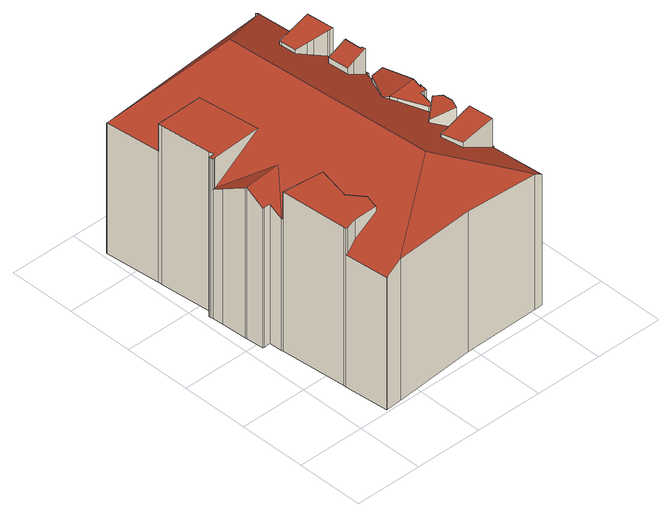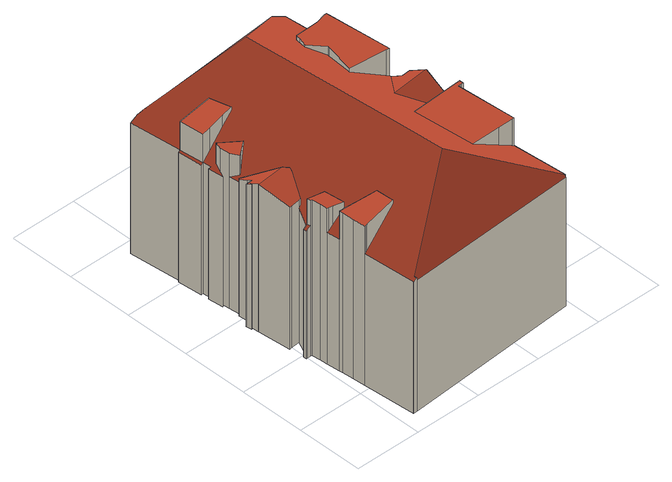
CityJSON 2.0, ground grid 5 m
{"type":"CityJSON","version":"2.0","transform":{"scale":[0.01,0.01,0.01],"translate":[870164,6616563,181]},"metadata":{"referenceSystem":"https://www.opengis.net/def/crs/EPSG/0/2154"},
"CityObjects":{
"building1":{"type":"Building","attributes":{"ArrDissolve-LoD12.global_elevation_50p":193.49,"ArrDissolve-LoD12.global_elevation_70p":194.02,"ArrDissolve-LoD12.global_elevation_max":196.59,"ArrDissolve-LoD12.global_elevation_min":181.07,"DataCoverageCalc.data_coverage":0.924,"LASInPolygons.ground_elevations":181.06,"OGRLoader.commune":"71263","OGRLoader.type":"01","PC2MeshQuality-LoD12.mesh_error_f":1.27,"PC2MeshQuality-LoD13.mesh_error_f":1.27,"PC2MeshQuality-LoD22.mesh_error_f":0.155,"Validator-LoD12.errors":"[]","Validator-LoD13.errors":"[]","Validator-LoD22.errors":"[]"},"children":["building1-1"]},
"building1-1":{"type":"BuildingPart","parents":["building1"],"geometry":[{"type":"Solid","lod":"2.2","boundaries":[[[[0,1,2,3,4,5,6,7,8,9,10,11,12,13,14,15,16,17,18,19,20,21,22,23,24,25,26,27,28,29,30,31,32,33,34,35,36,37,38,39,40,41,42,43,44,45,46,47,48,49,50,51,52,53,54,55,56,57,58,59,60,61,62,63,64,65,66,67,68]],[[69,70,71,72]],[[73,50,49,74]],[[75,76,77,78]],[[79,56,55,80,81]],[[82,33,32,83]],[[84,30,29,85]],[[86,42,41,87]],[[88,89,90,91]],[[92,93,94,95]],[[96,97,93,92]],[[98,23,22,99]],[[100,101,89,88]],[[102,103,104]],[[72,71,105,106]],[[107,24,23,98]],[[108,25,24,107]],[[109,108,101,100]],[[110,38,37,111]],[[111,37,36,112]],[[113,39,38,110]],[[114,115,103,102]],[[112,36,35,116,117]],[[117,116,115,114]],[[118,51,50,73]],[[119,31,30,84]],[[116,35,34,120]],[[121,40,39,113]],[[87,41,40,121]],[[122,28,27,123]],[[124,125,126,127]],[[85,29,28,122]],[[128,129,70,69]],[[81,80,130,131]],[[132,57,56,79]],[[133,134,58,57,132]],[[106,105,134,133]],[[135,136,137,138]],[[139,140,141,142]],[[142,141,54,53,143]],[[144,145,129,128]],[[146,19,18,147]],[[148,20,19,146]],[[99,22,21,149]],[[150,46,45,151]],[[152,47,46,150]],[[153,154,155,156]],[[157,9,8,158]],[[159,158,8,7,160]],[[161,162,158,159]],[[131,130,145,144]],[[163,164,140,139]],[[127,126,123,165]],[[149,21,20,148]],[[166,167,43,42,86]],[[74,49,48,168,169]],[[170,15,14,171]],[[171,14,13,172]],[[173,16,15,170]],[[174,175,154,153]],[[176,0,68,177]],[[178,66,65,179]],[[180,67,66,178]],[[181,1,0,176]],[[182,183,147,184]],[[177,68,67,180]],[[179,65,64,185,186]],[[187,188,189,190]],[[190,189,191,192]],[[83,32,31,119]],[[193,194,175,174]],[[194,193,195]],[[196,62,61,197]],[[198,63,62,196]],[[199,200,201]],[[202,59,58,134]],[[203,60,59,202]],[[197,61,60,203]],[[151,45,44,204]],[[204,44,43,167]],[[78,77,167,166]],[[76,75,205]],[[206,207,183,182]],[[208,209,207,206]],[[210,170,211,212]],[[184,147,170,210]],[[147,18,17,213]],[[213,17,16,173]],[[192,191,214,215]],[[216,217,188,187]],[[143,53,52,218]],[[219,220,221,222]],[[220,10,9,157]],[[218,52,51,118,223]],[[223,118,217,216]],[[156,155,162,161]],[[224,225,226,227]],[[228,229,225,224]],[[222,221,230,231]],[[227,226,11,10,220,219]],[[232,233,125,124]],[[95,94,233,232]],[[212,211,209,208]],[[234,12,11,226]],[[172,13,12,234]],[[169,168,235]],[[231,230,229,228]],[[160,7,6,236]],[[237,4,3,238]],[[236,6,5,239]],[[239,5,4,237]],[[238,3,2,240]],[[240,2,1,181]],[[168,48,47,152]],[[215,214,136,135]],[[138,137,164,163]],[[80,55,54,141]],[[241,26,25,108,109]],[[91,90,97,96]],[[120,34,33,82]],[[186,185,200,199]],[[185,64,63,198]],[[165,123,27,26,241]],[[85,122,242,243,244,83,119,84]],[[131,144,128,69,72,106,133,132,79,81]],[[149,148,245,246,247,99]],[[174,180,178,179,186,199,201,195,193]],[[213,173,170,147]],[[168,152,150,248,235]],[[212,208,206,182,184,210]],[[75,78,166,86,87,121,113,110,111,112,117,114,102,104,205]],[[231,228,224,227,219,222]],[[240,181,176,177,180,174,153,156,161,159,160,236,239,237,238]],[[142,143,218,223,216,187,190,192,215,135,138,163,139]],[[97,90,89,101,108,107,98,99,247,246,249,248,150,151,204,167,77,76,205,104,103,250,243,242,122,123,126,125,233,94,93]],[[154,175,194,195,201,200,185,198,196,197,203,202,134,105,71,70,129,145,130,80,141,140,164,137,136,214,191,189,188,217,118,73,74,169,235,248,249,246,245,148,146,147,183,207,209,211,170,171,172,234,226,225,229,230,221,220,157,158,162,155]],[[120,82,83,244,243,250,103,115,116]],[[165,241,109,100,88,91,96,92,95,232,124,127]]]],"semantics":{"surfaces":[{"type":"GroundSurface"},{"type":"WallSurface","on_footprint_edge":false},{"type":"WallSurface","on_footprint_edge":true},{"type":"RoofSurface"}],"values":[[0,1,2,1,2,2,2,2,1,1,1,2,1,1,1,2,2,1,2,2,2,1,2,1,2,2,2,2,2,2,1,2,1,1,2,2,1,1,1,2,1,2,2,2,2,2,1,2,2,1,1,1,1,2,2,2,2,2,2,1,2,2,2,2,1,2,2,1,1,2,1,1,2,2,1,2,2,2,2,2,1,1,1,1,1,1,2,2,1,1,2,1,2,2,1,1,1,1,1,2,1,1,1,2,2,1,1,2,2,2,2,2,2,2,1,1,2,2,1,2,1,2,2,3,3,3,3,3,3,3,3,3,3,3,3,3,3,3]]}}]}
},
"vertices":[
[1545,1084,6],[1556,1108,6],[1560,1064,6],[1546,1064,6],[1535,1064,6],[1515,1065,6],[1519,1028,6],[1524,963,6],[1514,954,6],[1509,950,6],[1516,873,6],[1523,802,6],[1536,837,6],[1546,719,6],[1530,725,6],[1536,662,6],[1551,666,6],[1568,482,6],[1553,480,6],[1589,88,6],[1533,87,6],[964,75,6],[354,28,6],[241,19,6],[233,19,6],[206,344,6],[205,363,6],[164,852,6],[164,862,6],[156,955,6],[109,954,6],[96,954,6],[88,1089,6],[87,1095,6],[75,1286,6],[70,1363,6],[69,1382,6],[68,1394,6],[83,1394,6],[97,1394,6],[110,1394,6],[106,1437,6],[72,1808,6],[70,1837,6],[70,1839,6],[33,2244,6],[39,2242,6],[37,2256,6],[1369,2351,6],[1397,2353,6],[1397,2349,6],[1427,1959,6],[1435,1864,6],[1442,1777,6],[1444,1753,6],[1451,1655,6],[1455,1601,6],[1461,1534,6],[1472,1535,6],[1504,1535,6],[1509,1536,6],[1511,1511,6],[1487,1508,6],[1481,1497,6],[1435,1391,6],[1505,1400,6],[1519,1402,6],[1539,1155,6],[1540,1147,6],[1312,1488,1175],[1312,1488,1130],[1366,1494,1096],[1366,1494,1191],[1397,2349,1034],[1397,2353,1034],[198,1840,1245],[198,1840,1109],[88,1837,1041],[88,1837,1245],[1455,1601,1222],[1451,1655,1035],[1451,1655,1223],[87,1095,1182],[88,1089,1186],[109,954,1100],[156,955,1097],[72,1808,1246],[106,1437,1251],[301,366,1245],[301,366,1098],[479,372,1208],[479,372,1245],[506,472,1246],[506,472,1230],[418,579,1181],[418,579,1248],[489,410,1245],[489,410,1216],[241,19,1043],[354,28,1113],[222,347,1244],[222,347,1048],[90,1363,1252],[90,1363,1018],[467,1385,1252],[1479,1507,1025],[1479,1507,1225],[233,19,1038],[206,344,1038],[206,344,1244],[83,1394,1252],[68,1394,1252],[69,1382,1252],[97,1394,1252],[85,1363,1252],[85,1363,1018],[70,1363,1018],[70,1363,1252],[1427,1959,1035],[96,954,1101],[75,1286,1065],[110,1394,1252],[164,862,1038],[164,852,1038],[469,822,1252],[469,822,1225],[192,849,1055],[192,849,1252],[1297,1641,1176],[1297,1641,1132],[1442,1655,1041],[1442,1655,1220],[1461,1534,1221],[1472,1535,1224],[1472,1535,1028],[1237,1760,1253],[1237,1760,1163],[1286,1758,1133],[1286,1758,1253],[1418,1754,1256],[1418,1754,1051],[1444,1753,1035],[1444,1753,1256],[1442,1777,1256],[1398,1650,1207],[1398,1650,1068],[1589,88,1027],[1553,480,1030],[1533,87,1062],[964,75,1107],[39,2242,1031],[33,2244,1027],[37,2256,1014],[1360,1102,1146],[1360,1102,1120],[1493,974,1043],[1493,974,1081],[1509,950,1034],[1514,954,1031],[1514,954,1070],[1524,963,1074],[1508,959,1073],[1508,959,1034],[1400,1754,1255],[1400,1754,1062],[164,852,1252],[70,1837,1245],[70,1837,1030],[1369,2351,1029],[1369,2351,1051],[1536,662,1032],[1530,725,1032],[1546,719,1022],[1551,666,1022],[1325,1135,1162],[1325,1135,1139],[1545,1084,1128],[1540,1147,1157],[1519,1402,1115],[1505,1400,1115],[1539,1155,1161],[1556,1108,1139],[1272,440,1251],[1272,440,1208],[1553,480,1253],[1435,1391,1059],[1435,1391,1116],[1404,1954,1251],[1404,1954,1050],[1132,1894,1222],[1132,1894,1248],[1133,1879,1222],[1133,1879,1249],[1323,1137,1162],[1323,1137,1141],[1296,1164,1157],[1487,1508,1020],[1511,1511,1005],[1481,1497,1024],[1418,1389,1116],[1418,1389,1069],[1301,1189,1152],[1504,1535,1008],[1509,1536,1005],[70,1839,1030],[419,1845,1246],[1231,590,1249],[1231,590,1226],[1325,612,1250],[1325,612,1166],[1536,662,1251],[1466,646,1076],[1466,646,1251],[1568,482,1021],[1142,1763,1222],[1142,1763,1251],[1422,1957,1251],[1422,1957,1038],[1435,1864,1253],[1516,873,1219],[1516,873,1034],[1474,921,1057],[1474,921,1208],[1427,1959,1251],[1500,738,1212],[1500,738,1051],[1523,802,1033],[1523,802,1219],[1335,804,1171],[1335,804,1150],[1465,913,1064],[1465,913,1206],[422,598,1248],[422,598,1184],[1536,837,1023],[1372,2332,1051],[1519,1028,1104],[1535,1064,1120],[1546,1064,1119],[1515,1065,1121],[1560,1064,1118],[205,363,1244],[189,892,1056],[376,1116,1182],[101,1090,1186],[1488,105,1090],[881,356,1455],[401,57,1144],[753,1928,1456],[779,1608,1456],[335,1152,1159]
]}
